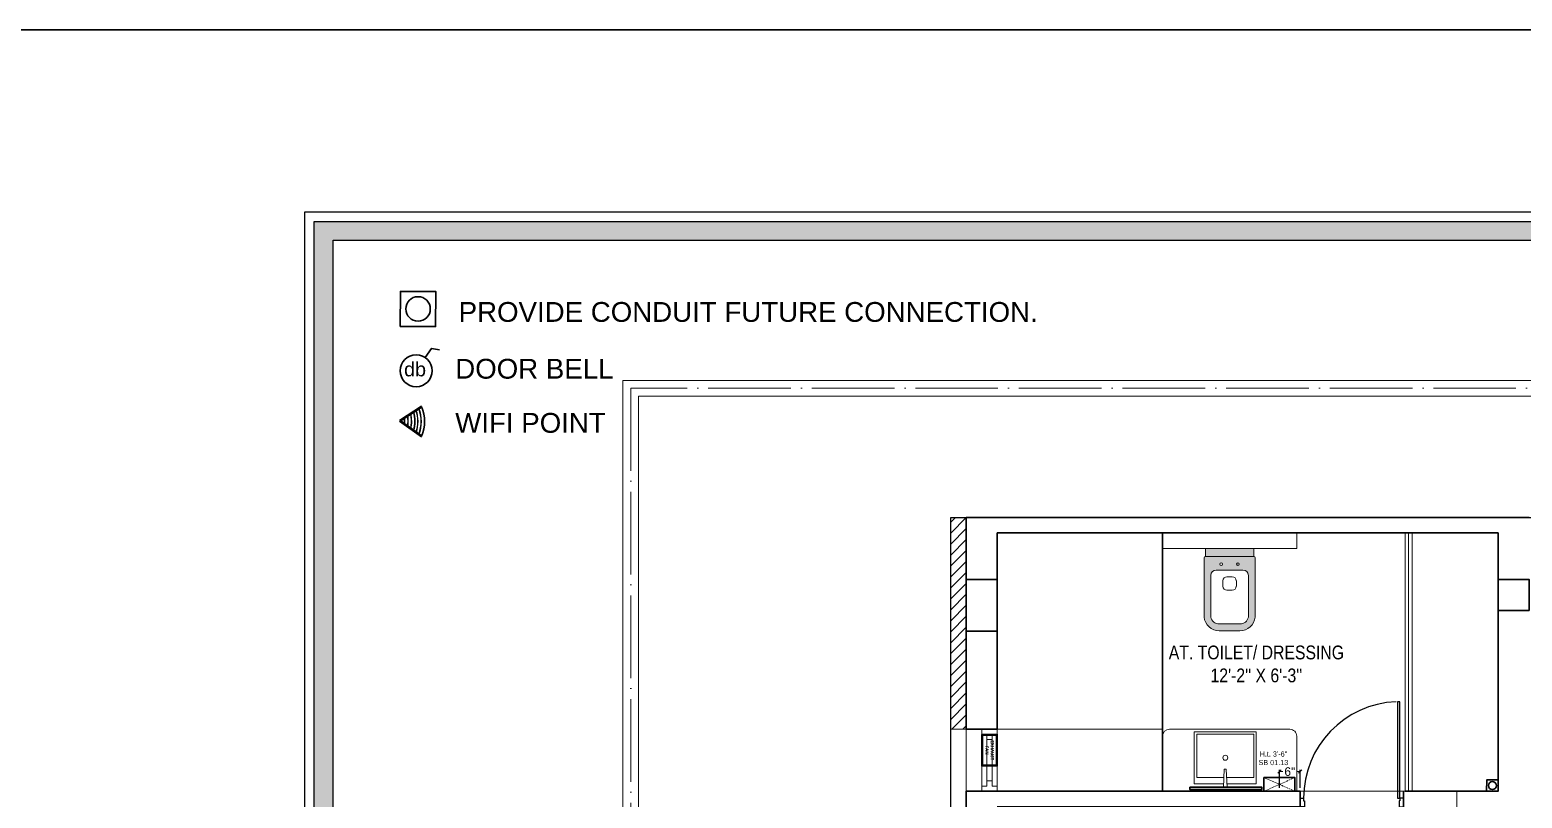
# Model space of a CAD drawing. Header units: millimetres. Extents: x 56222 to 3066687, y -650199 to -121287.
# Drawn here: x 148192.8 to 148626.3, y -178130.9 to -177907.8 of the extents above; entities that cross this region are included whole.
import ezdxf

# ---------------------------------------------------------------- set-up
doc = ezdxf.new("R2010")
doc.units = ezdxf.units.MM
doc.header["$MEASUREMENT"] = 0
doc.header["$PDMODE"] = 35
for name, pattern in [('ACAD_ISO04W100', [30, 24, -3, 0, -3]), ('DASHED', [0.75, 0.5, -0.25]), ('DASHED2', [0.375, 0.25, -0.125])]:
    doc.linetypes.add(name, pattern=pattern)
doc.layers.get('Defpoints').update_dxf_attribs({"color": 220})
for name, color, linetype, lineweight in [('$TD_AUDIT_GENERATED_(A0BDF17)', 32, 'Continuous', 30), ('COLUMN', 1, 'Continuous', 30), ('dim05', 1, 'Continuous', 13), ('el', 7, 'Continuous', 20), ('ELEC-wires', 1, 'DASHED2', 13), ('Electrical', 84, 'Continuous', 30), ('FIRST FLOOR', 7, 'Continuous', 9), ('FIRST FLOOR ( DW_RAIL )', 7, 'Continuous', 9), ('FIRST FLOOR ( TEXT )', 7, 'Continuous', 9), ('FIRST FLOOR_( PLine )_', 251, 'Continuous', 30), ('FURNITURE', 32, 'Continuous', 9), ('GROUND FLOOR', 7, 'Continuous', 9), ('GROUND FLOOR  ( DIM )', 7, 'Continuous', 9), ('NAME PLATE', 7, 'Continuous', 25), ('wall', 7, 'Continuous', 30), ('XX~SLAB ( BEAM )~ ( DIM )', 7, 'Continuous', 9)]:
    doc.layers.add(name, color=color, linetype=linetype, lineweight=lineweight)
for name, color, linetype in [('AR DOOR', 40, 'Continuous'), ('AR ELE-5', 134, 'Continuous'), ('Labels and Texts', 8, 'Continuous')]:
    doc.layers.add(name, color=color, linetype=linetype)
doc.layers.add('XX~SLAB ( PLINE )', color=251, linetype='Continuous', plot=False)
doc.styles.add('Arial', font='arial.ttf')
doc.styles.add('KATHA', font='swissc.ttf')
doc.styles.get("Standard").update_dxf_attribs({"font": 'arial.ttf', "height": 6})
doc.dimstyles.new('ISO-25', dxfattribs={"dimtxt": 2.5, "dimasz": 1, "dimexe": 0.5, "dimexo": 1, "dimtad": 0, "dimdec": 1, "dimlunit": 4, "dimtxsty": 'Standard', "dimblk": 'OBLIQUE', "dimcen": 2.5, "dimclrd": 1, "dimclre": 1, "dimclrt": 5, "dimadec": 0, "dimazin": 0, "dimtfac": 1, "dimtdec": 1, "dimtmove": 0, "dimatfit": 3, "dimfxl": 1, "dimlwd": -1, "dimarcsym": 0})

# ---------------------------------------------------------------- blocks, each defined once
blk = doc.blocks.new('LAYOUT FILE')
at = {"layer": 'NAME PLATE', "true_color": 0xd39e00}
h = blk.add_hatch(color=42, dxfattribs=at)
h.paths.add_polyline_path([(3346889.83, -513806.18), (3346889.83, -514260.7), (3347535.56, -514260.7), (3347535.56, -513806.18)])
h.paths.add_polyline_path([(3346894.36, -513810.71), (3347531.03, -513810.71), (3347531.03, -514256.17), (3346894.36, -514256.17)], flags=16)
at = {"layer": 'NAME PLATE', "color": 42, "true_color": 0xd39e00}
for points in [[(3346887.56, -513803.91), (3347537.83, -513803.91), (3347537.83, -514262.96), (3346887.56, -514262.96)], [(3346889.83, -513806.18), (3347535.56, -513806.18), (3347535.56, -514260.7), (3346889.83, -514260.7)], [(3346894.36, -513810.71), (3347531.03, -513810.71), (3347531.03, -514256.17), (3346894.36, -514256.17)]]:
    blk.add_lwpolyline(points, close=True, dxfattribs=at)
blk = doc.blocks.new('*U18')
for points in [[(0, 0), (0, 1120), (-30, 1120), (-30, 0)], [(40, 0), (0, 0), (0, -30), (-10, -30), (-10, -100), (40, -100)], [(-1160, 0), (-1120, 0), (-1120, -30), (-1110, -30), (-1110, -100), (-1160, -100)]]:
    blk.add_lwpolyline(points, close=True)
at = {"layer": 'AR ELE-5', "linetype": 'ByBlock', "ltscale": 15}
blk.add_arc((2, -1), 1122, 92.373, 179.9653, dxfattribs=at)
blk = doc.blocks.new('A$C3EC62B37')
at = {"layer": 'FURNITURE', "lineweight": 30, "ltscale": 0.25, "true_color": 0xffffff}
h = blk.add_hatch(color=7, dxfattribs=at)
h.dxf.hatch_style = 1
h.paths.add_polyline_path([(-12.22, 0), (-12.22, 2.35), (-26.26, 2.35), (-26.26, 0)])
h.paths.add_polyline_path([(-26.26, 2.35), (-12.22, 2.35, 0.414214), (-11.83, 2.74), (-11.83, 19.96, 0.388639), (-16.24, 23.87), (-22.38, 23.87, 0.379499), (-26.65, 19.96), (-26.65, 2.74, 0.414214)])
h.paths.add_polyline_path([(-15.35, 6.26), (-23.13, 6.26, -0.414214), (-24.7, 7.83), (-24.7, 19.96, -0.349567), (-22.37, 21.91), (-16.24, 21.91, -0.364948), (-13.78, 19.96), (-13.78, 7.83, -0.414214)], flags=16)
h.paths.add_polyline_path([(-18.46, 8.22), (-20.02, 8.22, -0.414214), (-21.2, 9.39), (-21.2, 10.96, -0.414214), (-20.02, 12.13), (-18.46, 12.13, -0.414214), (-17.28, 10.96), (-17.28, 9.39, -0.414214)], flags=0)
h.paths.add_polyline_path([(-22.06, 4.53, -1), (-21.27, 4.53, -1)], flags=16)
at = {"layer": 'FURNITURE', "color": 0, "linetype": 'ByBlock', "lineweight": -2}
for p, q in [((-22.24, 23.87), (-16.24, 23.87)), ((-22.24, 21.91), (-16.24, 21.91)), ((-26.65, 2.74), (-26.65, 19.96)), ((-24.7, 7.83), (-24.7, 19.96)), ((-13.78, 7.83), (-13.78, 19.96)), ((-11.83, 2.74), (-11.83, 19.96)), ((-21.2, 9.39), (-21.2, 10.96)), ((-20.02, 12.13), (-18.46, 12.13)), ((-17.28, 9.39), (-17.28, 10.96)), ((-23.13, 6.26), (-15.35, 6.26)), ((-20.02, 8.22), (-18.46, 8.22)), ((-26.26, 2.35), (-12.22, 2.35)), ((-26.26, 2.35), (-26.26, 0)), ((-26.26, 0), (-12.22, 0)), ((-26.26, 0), (-12.22, 0)), ((-12.22, 2.35), (-12.22, 0))]:
    blk.add_line(p, q, dxfattribs=at)
for centre in [(-21.66, 4.53), (-16.81, 4.53)]:
    blk.add_circle(centre, 0.391, dxfattribs=at)
for centre, radius, start, end in [((-22.31, 19.5), 4.37, 89.0873, 174.0395), ((-22.31, 19.48), 2.44, 88.437, 168.6348), ((-16.17, 19.5), 4.37, 5.9605, 90.9127), ((-16.17, 19.48), 2.44, 11.3652, 91.563), ((-20.02, 10.96), 1.17, 90, 180), ((-20.02, 9.39), 1.17, 180, 270), ((-18.46, 10.96), 1.17, 0, 90), ((-18.46, 9.39), 1.17, 270, 0), ((-23.13, 7.83), 1.57, 180, 270), ((-15.35, 7.83), 1.57, 270, 0), ((-26.26, 2.74), 0.391, 180, 270), ((-12.22, 2.74), 0.391, 270, 0)]:
    blk.add_arc(centre, radius, start, end, dxfattribs=at)
blk = doc.blocks.new('6616')
at = {"color": 242, "linetype": 'DASHED', "true_color": 0xcd2027}
for p, q in [((386784.79, -36915.77), (386775.78, -36911.78)), ((386784.79, -36911.78), (386775.78, -36915.77))]:
    blk.add_line(p, q, dxfattribs=at)
at = {"layer": 'ELEC-wires', "color": 5, "linetype": 'ByBlock', "lineweight": 30, "ltscale": 4}
blk.add_lwpolyline([(386775.78, -36911.78), (386784.79, -36911.78), (386784.79, -36915.77), (386775.78, -36915.77)], close=True, dxfattribs=at)
blk = doc.blocks.new('_Oblique')
at = {"layer": 'wall', "color": 0, "lineweight": -2}
blk.add_line((-0.5, -0.5), (0.5, 0.5), dxfattribs=at)
blk = doc.blocks.new('*D143')
at = {"layer": 'Defpoints', "color": 0, "lineweight": 30, "transparency": 16777216}
for p in [(148555.84, -178123.16), (148555.84, -178128.86), (148561.85, -178128.86)]:
    blk.add_point(p, dxfattribs=at)
at = {"layer": 'dim05', "color": 1, "linetype": 'Continuous', "lineweight": -2, "transparency": 16777216}
for p, q in [((148555.84, -178127.86), (148555.84, -178122.66)), ((148561.85, -178127.86), (148561.85, -178122.66))]:
    blk.add_line(p, q, dxfattribs=at)
at = {"layer": 'dim05', "color": 1, "linetype": 'Continuous', "transparency": 16777216}
for p, q in [((148555.84, -178123.16), (148556.78, -178123.16)), ((148561.85, -178123.16), (148560.91, -178123.16))]:
    blk.add_line(p, q, dxfattribs=at)
at = {"layer": 'dim05', "color": 1, "transparency": 16777216, "rotation": 180}
blk.add_blockref('_Oblique', (148555.84, -178123.16), dxfattribs=at)
at = {"layer": 'dim05', "color": 1, "transparency": 16777216}
blk.add_blockref('_Oblique', (148561.85, -178123.16), dxfattribs=at)
at = {"layer": 'dim05', "color": 5, "lineweight": 25, "transparency": 16777216, "insert": (148558.85, -178123.16), "char_height": 2.5, "attachment_point": 5, "style": 'Arial'}
blk.add_mtext('6"', dxfattribs=at)
blk = doc.blocks.new('A$C1B9B2090')
at = {"layer": 'Electrical', "ltscale": 10}
blk.add_line((0, 4.97), (10.08, 4.97), dxfattribs=at)
at = {"layer": 'Electrical', "ltscale": 2}
for points in [[(0, 0), (10.08, 0), (10.08, 4.97), (0, 4.97)], [(0.25, 0.25), (9.83, 0.25), (9.83, 4.72), (0.25, 4.72)]]:
    blk.add_lwpolyline(points, close=True, dxfattribs=at)
at = {"layer": 'Electrical', "ltscale": 2, "insert": (1.5, 3.92), "char_height": 1.05, "width": 7.1646, "attachment_point": 1}
blk.add_mtext('\\pxqc;{\\fMalgun Gothic|b1|i0|c0|p34;\\W5.565;\\C0;\\W1;EXHAUST \\P\\W7.7995;\\W1;FAN}', dxfattribs=at)
blk = doc.blocks.new('WIFI')
at = {"layer": '$TD_AUDIT_GENERATED_(A0BDF17)', "lineweight": 13, "true_color": 0xc7c8ca}
h = blk.add_hatch(color=9, dxfattribs=at)
h.dxf.hatch_style = 1
h.paths.add_polyline_path([(3320075.15, -510037.5), (3320075.24, -510037.64, -0.206837), (3320083.72, -510037.64), (3320083.82, -510037.5, 0.208331)])
h.paths.add_polyline_path([(3320075.66, -510038.29), (3320075.76, -510038.44, -0.179121), (3320083.18, -510038.42), (3320083.28, -510038.28, 0.181041)])
h.paths.add_polyline_path([(3320076.19, -510039.11), (3320076.29, -510039.25, -0.151306), (3320082.61, -510039.23), (3320082.71, -510039.09, 0.153663)])
h.paths.add_polyline_path([(3320076.65, -510039.81), (3320076.74, -510039.95, -0.127939), (3320082.13, -510039.93), (3320082.23, -510039.78, 0.130675)])
h.paths.add_polyline_path([(3320077.21, -510040.67), (3320077.31, -510040.82, -0.099586), (3320081.53, -510040.79), (3320081.63, -510040.64, 0.102799)])
h.paths.add_polyline_path([(3320077.79, -510041.56), (3320077.89, -510041.71, -0.070714), (3320080.9, -510041.69), (3320081.01, -510041.54, 0.074439)])
h.paths.add_polyline_path([(3320080.36, -510042.46, 0.045415), (3320078.39, -510042.48), (3320078.5, -510042.64, -0.041129), (3320080.25, -510042.62)])
at = {"layer": '$TD_AUDIT_GENERATED_(A0BDF17)', "color": 5, "lineweight": 53}
for q in [(3320075.15, -510037.5), (3320083.82, -510037.5)]:
    blk.add_line((3320079.34, -510043.93), q, dxfattribs=at)
at = {"layer": '$TD_AUDIT_GENERATED_(A0BDF17)', "lineweight": 13}
for centre, radius, start, end in [((3320079.48, -510047.46), 10.86, 66.4636, 113.5364), ((3320079.48, -510048.46), 10.86, 69.5551, 110.602), ((3320079.48, -510048.46), 10.69, 69.7839, 110.4045), ((3320079.48, -510049.45), 10.86, 72.6901, 107.6338), ((3320079.48, -510049.45), 10.69, 72.9716, 107.3874), ((3320079.48, -510050.29), 10.86, 75.3462, 105.1259), ((3320079.48, -510051.29), 10.86, 78.5929, 102.0702), ((3320079.48, -510051.29), 10.69, 78.9794, 101.7278), ((3320079.48, -510052.28), 10.86, 81.9217, 98.9505), ((3320079.48, -510052.28), 10.69, 82.3715, 98.5509), ((3320079.48, -510053.28), 10.86, 85.3513, 95.7524), ((3320079.48, -510053.28), 10.69, 85.8705, 95.2913)]:
    blk.add_arc(centre, radius, start, end, dxfattribs=at)
at = {"layer": '$TD_AUDIT_GENERATED_(A0BDF17)', "color": 252, "lineweight": 13, "true_color": 0x939598}
blk.add_arc((3320079.48, -510047.46), 10.69, 66.6419, 113.3863, dxfattribs=at)
at = {"layer": 'Labels and Texts', "lineweight": 13}
blk.add_arc((3320079.48, -510050.29), 10.69, 75.6739, 104.837, dxfattribs=at)

msp = doc.modelspace()

# ---------------------------------------------------------------- hatches: boundary and pattern name
at = {"layer": 'GROUND FLOOR  ( DIM )'}
h = msp.add_hatch(dxfattribs=at)
h.set_pattern_fill('ANSI31', color=256, scale=18, style=0)
h.set_pattern_definition([(45, (10196.9856, -10815.3145), (-1.590990258, 1.590990258), [])])
h.paths.add_polyline_path([(148460.347, -178049.364), (148464.847, -178049.364), (148464.847, -178110.864), (148460.347, -178110.864)])

# ---------------------------------------------------------------- linework, layer by layer
at = {"layer": 'COLUMN'}
for points in [[(148464.847, -178067.364), (148473.847, -178067.364), (148473.847, -178082.364), (148464.847, -178082.364)], [(148619.347, -178067.364), (148628.347, -178067.364), (148628.347, -178076.364), (148619.347, -178076.364)]]:
    msp.add_lwpolyline(points, close=True, dxfattribs=at)
at = {"layer": 'FIRST FLOOR'}
for p, q in [((148464.847, -178049.364), (148464.847, -178359.864)), ((148464.847, -178049.364), (148865.347, -178049.364)), ((148473.847, -178128.864), (148473.847, -178053.864)), ((148473.847, -178053.864), (148619.347, -178053.864)), ((148619.347, -178128.864), (148619.347, -178053.864)), ((148464.847, -178110.864), (148473.847, -178110.864)), ((148464.847, -178128.864), (148619.347, -178128.864)), ((148561.847, -178133.364), (148561.847, -178128.864)), ((148607.347, -178133.364), (148607.347, -178128.864))]:
    msp.add_line(p, q, dxfattribs=at)
at = {"layer": 'FIRST FLOOR', "ltscale": 0.7}
msp.add_lwpolyline([(148623.847, -178359.864), (148623.847, -178395.864), (148460.347, -178395.864), (148460.347, -178049.364), (148464.847, -178049.364)], dxfattribs=at)
at = {"layer": 'FIRST FLOOR ( DW_RAIL )'}
msp.add_lwpolyline([(148469.347, -178110.864), (148469.347, -178112.364), (148470.847, -178112.364), (148470.847, -178113.864), (148472.347, -178113.864), (148472.347, -178125.864), (148470.847, -178125.864), (148470.847, -178127.364), (148469.347, -178127.364), (148469.347, -178128.864), (148473.847, -178128.864), (148473.847, -178127.364), (148472.347, -178127.364), (148472.347, -178125.864), (148470.847, -178125.864), (148470.847, -178113.864), (148472.347, -178113.864), (148472.347, -178112.364), (148473.847, -178112.364), (148473.847, -178110.864), (148469.347, -178110.864), (148469.347, -178128.864), (148473.847, -178128.864), (148473.847, -178110.864)], close=True, dxfattribs=at)
at = {"layer": 'FIRST FLOOR_( PLine )_'}
for p, q in [((148628.347, -178049.364), (148464.847, -178049.364)), ((148464.847, -178049.364), (148464.847, -178110.864)), ((148473.847, -178053.864), (148619.347, -178053.864)), ((148473.847, -178110.864), (148473.847, -178053.864)), ((148619.347, -178053.864), (148619.347, -178128.864)), ((148464.847, -178110.864), (148473.847, -178110.864)), ((148591.847, -178128.864), (148591.847, -178133.364)), ((148619.347, -178128.864), (148592.347, -178128.864))]:
    msp.add_line(p, q, dxfattribs=at)
msp.add_lwpolyline([(148473.847, -178133.364), (148561.847, -178133.364), (148561.847, -178128.864), (148464.847, -178128.864), (148464.847, -178133.364)], dxfattribs=at)
at = {"layer": 'FURNITURE', "color": 5, "lineweight": 30, "ltscale": 10000}
msp.add_line((148521.847, -178128.864), (148521.847, -178053.864), dxfattribs=at)
at = {"layer": 'FURNITURE'}
for p, q in [((148592.347, -178128.864), (148592.347, -178053.864)), ((148593.347, -178128.864), (148593.347, -178053.864)), ((148594.347, -178128.864), (148594.347, -178053.864))]:
    msp.add_line(p, q, dxfattribs=at)
at = {"layer": 'FURNITURE', "color": 1, "lineweight": 30, "ltscale": 4}
msp.add_lwpolyline([(148307.602, -178002.944), (148309.453, -178000.275), (148311.836, -178000.652)], dxfattribs=at)
at = {"layer": 'FURNITURE'}
for points in [[(148560.847, -178058.364), (148560.847, -178053.864), (148521.847, -178053.864), (148521.847, -178058.364)], [(148521.847, -178110.864), (148521.847, -178128.864), (148473.847, -178128.864), (148473.847, -178110.864)], [(148539.812, -178122.481), (148540.383, -178122.48), (148540.641, -178127.777), (148539.561, -178127.778)]]:
    msp.add_lwpolyline(points, close=True, dxfattribs=at)
msp.add_lwpolyline([(148560.847, -178128.864), (148521.847, -178128.864), (148521.847, -178112.858, -0.4142132), (148523.847, -178110.858), (148558.847, -178110.858, -0.4142139), (148560.847, -178112.858)], format="xyb", close=True, dxfattribs=at)
for points in [[(148540.589, -178126.697), (148549.1, -178126.683), (148549.091, -178111.589), (148531.091, -178111.609), (148531.1, -178126.703), (148539.612, -178126.698)], [(148540.501, -178124.897), (148548.378, -178124.883), (148548.371, -178112.309), (148531.812, -178112.329), (148531.819, -178124.902), (148539.697, -178124.897)]]:
    msp.add_lwpolyline(points, dxfattribs=at)
at = {"layer": 'FURNITURE', "color": 5, "lineweight": 30, "ltscale": 10000}
msp.add_lwpolyline([(148529.807, -178127.658), (148550.675, -178127.658), (148550.675, -178128.396), (148529.807, -178128.396)], close=True, dxfattribs=at)
at = {"layer": 'FURNITURE', "color": 1, "lineweight": 30, "ltscale": 4}
msp.add_circle((148305.015, -178006.768), 4.617, dxfattribs=at)
at = {"layer": 'FURNITURE'}
msp.add_circle((148540.095, -178119.136), 0.72, dxfattribs=at)
at = {"layer": 'GROUND FLOOR'}
for p, q in [((148365.097, -178009.614), (148865.347, -178009.614)), ((148365.097, -178009.614), (148365.097, -178476.614)), ((148369.597, -178014.114), (148865.347, -178014.114)), ((148369.597, -178014.114), (148369.597, -178472.114))]:
    msp.add_line(p, q, dxfattribs=at)
at = {"layer": 'GROUND FLOOR', "color": 1, "linetype": 'ACAD_ISO04W100'}
msp.add_lwpolyline([(148865.347, -178011.864), (148367.347, -178011.864), (148367.347, -178474.364), (148865.347, -178474.364)], dxfattribs=at)
at = {"layer": 'GROUND FLOOR  ( DIM )'}
msp.add_lwpolyline([(148464.847, -178049.364), (148460.347, -178049.364), (148460.347, -178110.864), (148473.847, -178110.864)], dxfattribs=at)
msp.add_lwpolyline([(148460.347, -178049.364), (148464.847, -178049.364), (148464.847, -178110.864), (148460.347, -178110.864)], close=True, dxfattribs=at)
at = {"layer": 'XX~SLAB ( BEAM )~ ( DIM )', "color": 3, "lineweight": 30}
msp.add_lwpolyline([(150032.597, -177907.771), (147249.712, -177907.771), (147249.712, -178560.829), (150032.597, -178560.829)], close=True, dxfattribs=at)
at = {"layer": 'XX~SLAB ( BEAM )~ ( DIM )', "color": 6, "lineweight": 30}
for points in [[(148300.403, -177993.924), (148310.643, -177993.924), (148310.696, -177983.711), (148300.456, -177983.711)], [(148616.029, -178128.864), (148619.347, -178128.864), (148619.365, -178125.554), (148616.046, -178125.554)]]:
    msp.add_lwpolyline(points, close=True, dxfattribs=at)
for centre, radius in [((148305.563, -177988.817), 3.564), ((148617.701, -178127.209), 1.155)]:
    msp.add_circle(centre, radius, dxfattribs=at)
at = {"layer": 'XX~SLAB ( PLINE )'}
msp.add_lwpolyline([(148460.347, -178049.364), (148865.347, -178049.364), (148865.347, -178359.864), (148856.347, -178359.864), (148836.543, -178359.864), (148796.206, -178359.864), (148770.847, -178359.864), (148628.347, -178359.864), (148628.347, -178395.864), (148460.347, -178395.864)], close=True, dxfattribs=at)

# ---------------------------------------------------------------- block references
at = {"color": 1, "lineweight": 35, "rotation": 270}
msp.add_blockref('WIFI', (658344.154, 3142057.99), dxfattribs=at)
at = {"xscale": 0.9052782660299882, "yscale": 0.9052782660299882, "zscale": 0.9052782660299882, "rotation": 270}
msp.add_blockref('A$C1B9B2090', (148469.348, -178112.364), dxfattribs=at)
at = {"layer": 'AR DOOR', "linetype": 'ByBlock', "lineweight": -2, "extrusion": (0, 0, -1), "xscale": -0.02500000000004329, "yscale": 0.02500000000004329, "zscale": -0.02500000000004329}
msp.add_blockref('*U18', (-148590.847, -178130.864), dxfattribs=at)
at = {"layer": 'el', "color": 1}
msp.add_blockref('6616', (-238224.443, -141213.093), dxfattribs=at)
at = {"layer": 'FURNITURE', "xscale": -1, "rotation": 180}
msp.add_blockref('A$C3EC62B37', (148560.586, -178058.364), dxfattribs=at)
at = {"layer": 'NAME PLATE', "lineweight": 0, "xscale": 1.209046105522275, "yscale": 1.209046105522275, "zscale": 1.209046105522275}
msp.add_blockref('LAYOUT FILE', (-3898268.708, 443251.986, 0.126), dxfattribs=at)

# ---------------------------------------------------------------- texts
at = {"layer": 'Electrical', "color": 5, "transparency": 33554687}
for s, height, p in [('PROVIDE CONDUIT FUTURE CONNECTION. ', 5.7509, (148317.355, -177992.555, -0.131)), ('DOOR BELL', 5.7509, (148316.365, -178009.049, -0.131)), ('WIFI POINT', 5.7509, (148316.365, -178024.764, -0.131)), ('SB 01.13', 1.5, (148549.757, -178121.272))]:
    msp.add_text(s, height=height, dxfattribs=at).set_placement(p)
at = {"layer": 'Electrical', "color": 240, "true_color": 0xed1f24, "transparency": 33554687}
msp.add_text('H.t. 3\'-6"', height=1.5, dxfattribs=at).set_placement((148550.07, -178118.81))
at = {"layer": 'Electrical', "color": 1, "insert": (148307.879, -178004.279), "char_height": 4.1017, "attachment_point": 3}
msp.add_mtext_dynamic_manual_height_columns('db', width=4.1017, gutter_width=1.367, heights=[5.24], dxfattribs=at)
at = {"layer": 'FIRST FLOOR ( TEXT )', "insert": (148549.135, -178091.92), "char_height": 4, "attachment_point": 5, "style": 'KATHA'}
msp.add_mtext("AT. TOILET/ DRESSING\\P12'-2'' X 6'-3''", dxfattribs=at)

# ---------------------------------------------------------------- dimensions: what is measured, and where the dimension line sits
at = {"layer": 'dim05', "color": 27, "lineweight": 25, "true_color": 0x7d5120}
dim = msp.add_linear_dim(base=(148555.844, -178123.164), p1=(148561.847, -178128.864), p2=(148555.844, -178128.864), dimstyle='ISO-25', override={"dimtxsty": 'Arial'}, dxfattribs=at)
dim.commit()
dim.dimension.update_dxf_attribs({"geometry": '*D143', "text_midpoint": (148558.846, -178123.164)})

doc.saveas('drawing.dxf')
